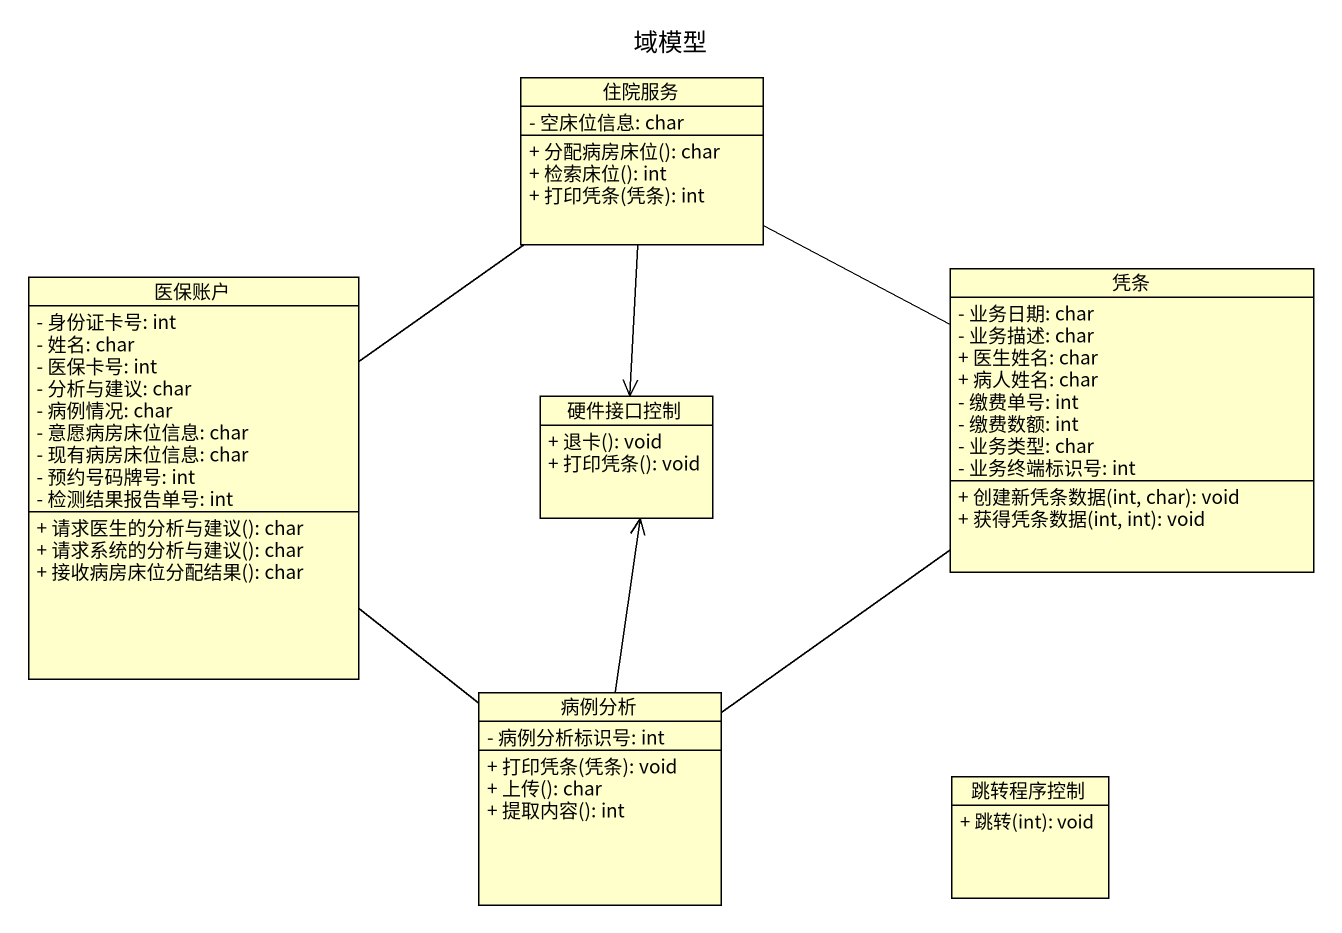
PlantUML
@startuml
title 域模型
hide circle
hide empty members
skinparam classAttributeIconSize 0
class 住院服务 {
  - 空床位信息: char
  + 分配病房床位(): char
  + 检索床位(): int
  + 打印凭条(凭条): int
}
class 凭条 {
  - 业务日期: char
  - 业务描述: char
  + 医生姓名: char
  + 病人姓名: char
  - 缴费单号: int
  - 缴费数额: int
  - 业务类型: char
  - 业务终端标识号: int
  + 创建新凭条数据(int, char): void
  + 获得凭条数据(int, int): void
}
class 医保账户 {
  - 身份证卡号: int
  - 姓名: char
  - 医保卡号: int
  - 分析与建议: char
  - 病例情况: char
  - 意愿病房床位信息: char
  - 现有病房床位信息: char
  - 预约号码牌号: int
  - 检测结果报告单号: int
  + 请求医生的分析与建议(): char
  + 请求系统的分析与建议(): char
  + 接收病房床位分配结果(): char
}
class 硬件接口控制 {
  + 退卡(): void
  + 打印凭条(): void
}
class 病例分析 {
  - 病例分析标识号: int
  + 打印凭条(凭条): void
  + 上传(): char
  + 提取内容(): int
}
class 跳转程序控制 {
  + 跳转(int): void
}
住院服务 -right- 凭条
住院服务 -- 医保账户
住院服务 --> 硬件接口控制
病例分析 -up- 凭条
病例分析 -up- 医保账户
病例分析 -up-> 硬件接口控制
@enduml
